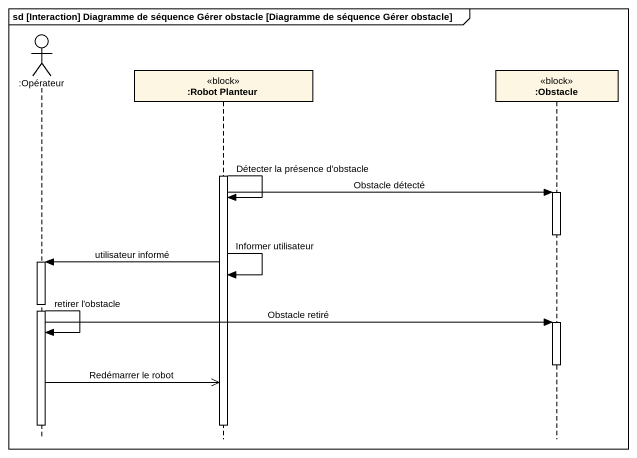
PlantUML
@startuml
mainframe sd [Interaction] Diagramme de séquence Gérer obstacle [Diagramme de séquence Gérer obstacle]
hide footbox
actor ":Opérateur" as Opérateur
participant ":Robot Planteur" as Robot_Planteur <<block>>
participant ":Obstacle" as Obstacle <<block>>

activate Robot_Planteur
Robot_Planteur -> Obstacle : Obstacle détecté
activate Obstacle
Robot_Planteur -> Robot_Planteur : Détecter la présence d'obstacle
deactivate Obstacle
Robot_Planteur -> Opérateur : utilisateur informé
activate Opérateur
Robot_Planteur -> Robot_Planteur : Informer utilisateur
Opérateur -> Obstacle : Obstacle retiré
activate Obstacle
Opérateur -> Opérateur : retirer l'obstacle
deactivate Obstacle
Opérateur ->> Robot_Planteur : Redémarrer le robot
deactivate Robot_Planteur
deactivate Opérateur
@enduml
